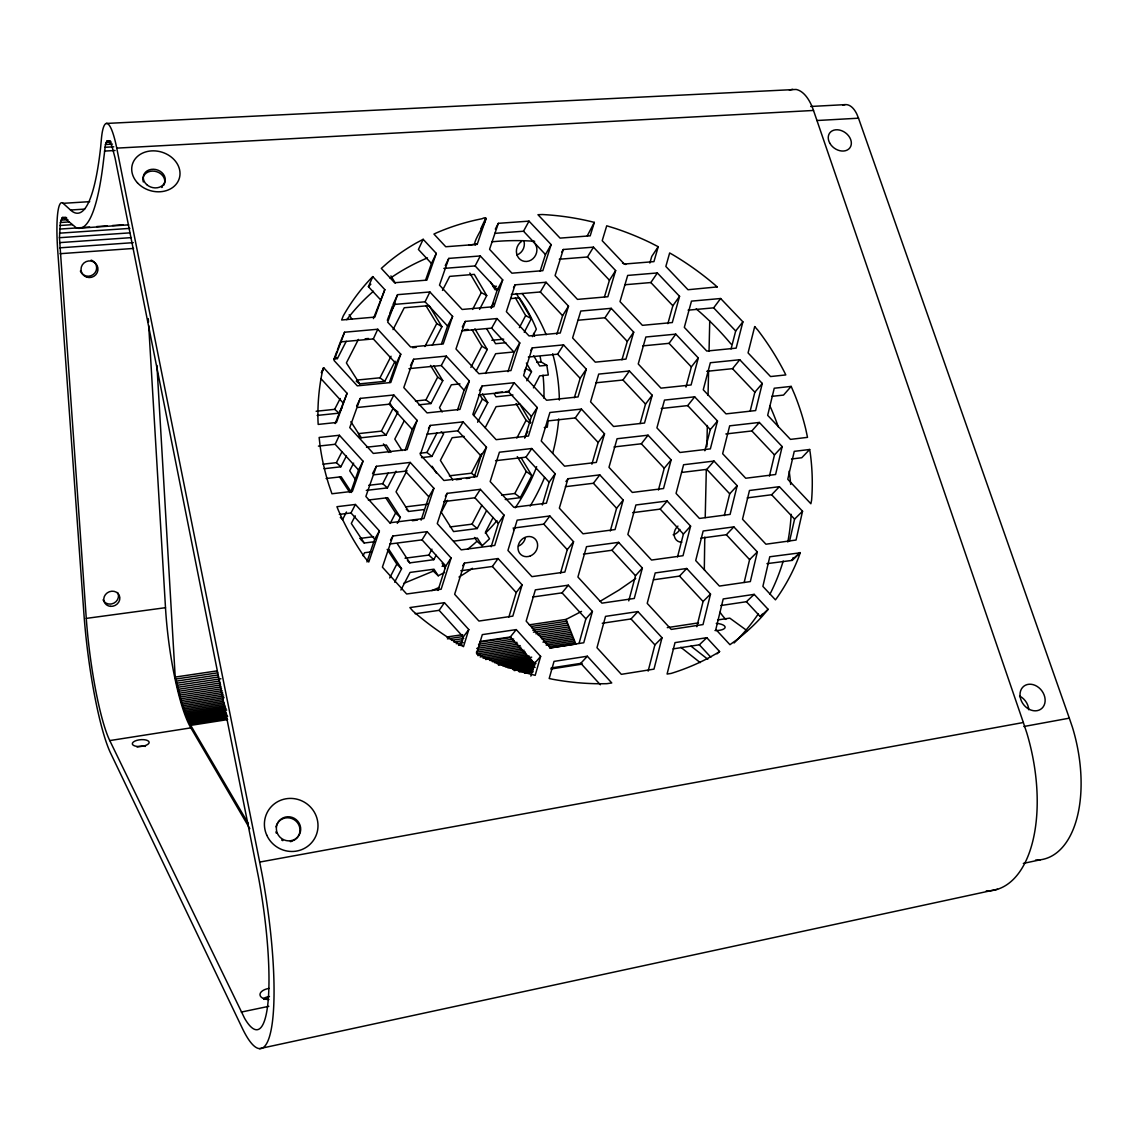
<?xml version="1.0" encoding="UTF-8"?>
<svg xmlns="http://www.w3.org/2000/svg" width="1138" height="1138" viewBox="0 0 1138 1138"><rect width="100%" height="100%" fill="white"/><g stroke="black" fill="none" stroke-linecap="round" stroke-linejoin="round"><path stroke-width="1.5" d="M59.446 237.714L60.414 222.507L62.391 217.5L64.226 217.842L76.445 227.913A303.121 46.63 85.7 0 0 103.615 159.818L105.464 144.498L106.929 141.055L108.793 140.685L111.922 146.02L115.066 157.954L258.625 877.896A130.657 24.823 81.2 0 1 267.999 1002.45A130.657 24.823 81.2 0 1 244.627 1018.354L109.774 740.582A97.968 14.566 82.7 0 1 86.275 618.389L59.446 237.714L129.689 232.877M704.778 537.093L704.322 568.701A64.809 28.493 81.6 0 0 704.593 570.323M705.219 517.605L706.314 469.766M706.854 446.736L707.338 425.484M708.035 395.37L708.604 370.561M709.045 351.073L709.742 320.959M548.203 420.477L547.278 427.177L544.277 427.518M802.546 511.247L796.045 540.038L765.931 544.206L742.517 519.227L749.473 490.492L779.388 486.68L802.546 511.247L794.58 519.113L789.601 540.977M757.325 551.944L750.34 581.575L719.415 586.07L695.702 560.565L703.156 531.005L733.854 526.88L757.325 551.944L749.601 559.597L744.167 582.485M782.176 446.58L775.59 474.503L745.717 478.245L722.644 453.706L729.671 425.84L759.345 422.44L782.176 446.58L774.48 454.901L769.43 476.125M323.263 367.887L322.381 371.514A258.938 221.739 35.2 0 0 317.986 420.719L318.185 424.417L336.45 422.483L347.062 393.307L323.789 367.83L321.243 372.638M710.51 594.079L703.014 624.577L671.249 629.414L647.209 603.368L655.204 572.94L686.726 568.488L710.51 594.079L703.071 601.49L696.826 626.725M737.168 485.684L730.098 514.404L699.443 518.444L676.057 493.408L683.582 464.745L714.024 461.061L737.168 485.684L729.714 493.807L724.309 515.628M762.289 383.463L755.632 410.562L726.016 413.876L703.256 389.779L710.34 362.738L739.771 359.736L762.289 383.463L754.85 392.212L750.269 410.733M662.017 637.721L653.98 669.13L621.334 674.336L596.981 647.721L605.53 616.369L637.92 611.575L662.017 637.721L654.891 644.876L648.134 671.136M690.581 526.14L683.013 555.7L651.533 560.052L627.849 534.49L635.9 504.988L667.153 501.005L690.581 526.14L683.412 534.049L677.537 556.88M717.495 421.032L710.354 448.884L679.969 452.483L656.911 427.888L664.492 400.092L694.678 396.835L717.495 421.032L710.297 429.609L704.849 450.776M742.886 321.841L736.144 348.143L706.769 351.059L684.322 327.374L691.477 301.129L720.653 298.512L742.886 321.841L735.689 330.987L731.051 348.968M628.759 600.878L635.502 575.7L642.358 568.033L618.617 542.357L586.511 546.667L577.919 577.037L601.917 603.154L634.264 598.46L642.358 568.033M658.418 490.037L664.236 468.259L671.15 459.88L648.048 435.185L617.066 438.742L608.972 467.334L632.33 492.441L663.525 488.529L671.15 459.88M685.958 387.076L691.349 366.934L698.291 357.929L675.787 334.145L645.858 337.004L638.233 363.975L660.965 388.143L691.093 384.957L698.291 357.929M579.057 643.397L585.885 618.83L592.414 611.419L568.346 585.188L535.358 589.854L526.169 621.135L550.493 647.835L583.751 642.757L592.414 611.419M610.267 531.048L616.597 508.259L623.197 500.08L599.797 474.887L567.99 478.728L565.927 481.53M640.111 423.564L645.531 404.075L652.202 395.242L629.414 370.988L598.702 374.103L590.565 401.828L613.581 426.494L644.521 423.023L652.202 395.242M667.864 323.661L672.843 305.738L679.557 296.321L657.351 272.949L627.678 275.424L619.997 301.598L642.415 325.34L672.302 322.552L679.557 296.321M623.197 500.08L615.046 529.568L582.997 533.793L559.341 508.16L567.99 478.728M540.635 656.398L535.187 675.36L525.244 672.729A258.938 221.739 35.2 0 1 485.272 657.807L476.552 653.568L482.327 634.62L516.254 629.599L540.635 656.398L534.462 663.525L530.849 676.086M573.552 541.716L564.846 572.073L531.901 576.639L507.932 550.451L517.15 520.151L549.839 515.983L573.552 541.716L567.265 549.668L560.522 573.111M604.52 433.834L596.312 462.412L564.562 466.182L541.233 441.003L549.91 412.497L581.433 409.083L604.52 433.834L598.147 442.483L591.888 464.204M633.695 332.154L625.971 359.11L595.302 362.154L572.599 337.929L580.778 311.044L611.22 308.327L633.695 332.154L627.266 341.414L621.96 359.836M658.219 246.704L653.937 261.626L624.321 264.044L602.201 240.701L606.725 225.793L615.416 228.482A258.938 221.739 35.2 0 1 650.509 242.764L658.219 246.704L651.747 256.448L649.855 263.034M522.114 584.847L512.811 616.127L478.942 621.049L454.645 594.278L464.489 563.068L498.088 558.545L522.114 584.847L516.183 592.542L508.871 617.052M555.173 473.778L546.411 503.181L513.793 507.278L490.165 481.559L499.411 452.213L531.787 448.514L555.173 473.778L549.128 482.228L542.342 504.945M586.298 369.21L578.047 396.92L546.581 400.249L523.58 375.526L532.299 347.887L563.538 344.885L586.298 369.21L580.152 378.314L574.349 397.745M615.644 270.588L607.863 296.733L577.478 299.394L555.074 275.581L563.296 249.492L593.467 247.159L615.644 270.588L609.442 280.247L604.491 296.833M468.785 629.556L463.507 646.654L459.738 644.592A258.938 221.739 35.2 0 1 412.881 611.021L409.879 607.564L444.432 602.685L468.785 629.556L463.251 636.981L460.62 645.474M504.063 515.144L494.731 545.429L461.189 549.853L437.248 523.594L447.106 493.366L480.378 489.34L504.063 515.144L498.373 523.366L491.147 546.766M537.25 407.532L528.459 436.039L496.14 439.666L472.853 414.431L482.128 385.995L514.191 382.724L537.25 407.532L531.432 416.465L524.732 438.116M568.502 306.15L560.223 333.021L529.042 335.938L506.367 311.656L515.101 284.841L546.055 282.252L568.502 306.15L562.599 315.681L556.838 334.33M594.335 222.394L590.195 235.836L560.067 238.112L537.975 214.712L542.328 214.527A258.938 221.739 35.2 0 1 591.305 221.611L594.335 222.394L587.322 235.722M437.974 590.451L445.797 565.984L451.103 558.004L427.12 531.645L392.894 536.012L390.505 540.123M474.276 476.993L481.018 455.94L486.481 447.22L463.138 421.871L430.178 425.441L428.514 428.429M507.975 371.685L514.177 352.296L519.767 342.936L497.036 318.555L465.257 321.4L462.313 326.876M540.166 271.072L545.458 254.528L551.148 244.613L529.014 221.128L498.316 223.333L495.315 229.122M451.103 558.004L441.146 589.214L406.65 593.993L382.396 567.151L392.894 536.012M486.481 447.22L477.106 476.552L443.905 480.492L420.306 454.716L430.178 425.441M519.767 342.936L510.948 370.561L478.927 373.748L455.968 348.968L465.257 321.4M551.148 244.613L542.826 270.673L511.915 273.191L489.553 249.322L498.316 223.333M421.088 520.151L428.813 496.822L433.891 488.316L410.249 462.426L376.365 466.31L372.553 473.593M457.49 410.121L464.091 390.192L469.325 380.988L446.309 356.109L413.677 359.238L410.491 365.511M491.175 308.284L497.334 289.692L502.712 279.905L480.293 255.95L448.799 258.397L445.271 265.552M433.891 488.316L423.919 518.515L389.765 522.797L365.867 496.467L376.365 466.31M469.325 380.988L459.937 409.41L427.049 412.895L403.791 387.589L413.677 359.238M502.712 279.905L493.864 306.691L462.142 309.465L439.496 285.112L448.799 258.397M366.934 561.944L374.715 539.17L379.395 530.905L355.426 504.461L336.933 506.695L338.185 509.838A258.938 221.739 35.2 0 0 365.255 558.132L368.769 562.03L379.395 530.905M405.071 450.392L412.241 429.396L417.12 420.391L393.805 394.986L360.262 398.4L356.607 406.11M441.601 343.505L447.575 326.051L452.611 316.407L429.908 291.968L397.575 294.671L393.008 304.543L425.086 301.798L447.575 326.051M475.257 245.068C470.833 242.479 494.447 212.28 482.085 218.724A258.938 221.739 35.2 0 0 436.964 232.664L433.934 234.072L445.755 246.747L477.192 244.371L486.068 218.396M417.12 420.391L407.12 449.652L373.321 453.436L349.764 427.604L360.262 398.4M452.611 316.407L443.208 343.961L410.619 347.005L387.688 322.154L397.575 294.671M350.917 491.616L358.555 470.008L363.022 461.203L339.409 435.257L319.138 437.461L320.119 446.181A258.938 221.739 35.2 0 0 328.797 484.575L331.94 493.764L352.396 491.346L363.022 461.203M389.452 382.468L396.095 363.662L400.761 354.188L377.773 329.238L344.558 332.225L341.073 340.305M425.484 280.403L431.458 263.475L436.295 253.404L423.151 239.307L416.095 243.091A258.938 221.739 35.2 0 0 387.546 262.878L381.315 268.397L394.601 282.736L426.878 280.119L436.295 253.404M400.761 354.188L390.761 382.524L357.289 385.853L334.06 360.49L344.558 332.225M800.227 552.812L798.833 556.766A258.938 221.739 35.2 0 1 777.112 597.621L775.447 599.84L762.887 586.397L769.772 556.766L800.227 552.812L792.19 560.394L766.941 563.651M792.19 560.394L793.158 557.634M387.333 320.304L389.111 315.354M389.708 313.704L392.454 306.065M335.169 423.564L347.062 393.307M373.406 318.612L384.815 289.635L372.78 276.619L370.689 278.696A258.938 221.739 35.2 0 0 343.192 316.037L341.656 319.991L374.815 317.089L384.815 289.635M333.989 359.139L336.876 351.358M337.46 349.779L340.376 341.926L373.321 338.925L396.095 363.662M536.652 466.637L535.102 470.719A190.729 176.532 -50.3 0 1 517.477 504.475L515.187 507.833M321.769 372.581L323.789 367.83M380.348 299.55L368.413 286.648L372.78 276.619M373.321 338.925L377.773 329.238M423.151 239.307L418.428 249.478L431.458 263.475M318.412 446.11L335.169 444.275L339.409 435.257M425.086 301.798L429.908 291.968M357.631 407.461L389.153 404.203L393.805 394.986M485.784 218.098L480.89 228.582M333.989 358.925L337.403 358.598L346.237 341.315M358.413 339.409L346.379 362.908L359.693 383.847L384.772 381.358L395.114 361.215M316.136 411.259L334.657 409.339L340.191 398.528M317.146 415.427L339.152 413.137L342.339 406.92M389.822 314.287L395.441 303.32M393.037 329.622L404.246 307.758L429.182 305.61L441.914 326.691L432.369 345.241M323.036 464.176L336.393 462.668L341.884 451.971M356.706 380.092L379.978 377.802L391.045 356.251M324.074 468.714L340.859 466.793L346.393 456.025M353.634 463.123L349.693 470.791L355.298 479.368M442.469 290.389L449.681 276.378L474.29 274.372L486.737 295.553L479.582 309.408M358.399 433.635L381.344 431.146L393.108 408.3L390.348 403.919M424.915 346.535L436.764 323.519L425.882 305.553M346.478 512L342.552 519.611L340.333 517.392M358.939 435.797L361.244 437.76L386.109 435.043L397.959 412.041L393.108 408.3M355.212 515.855L351.301 523.452L364.26 543.025L374.758 541.688M404.26 420.733L394.786 439.097L402.084 450.591M368.684 485.314L382.695 483.664L388.143 473.109M415.455 400.989L425.925 399.907L437.675 377.119L430.491 365.398M472.611 309.422L481.289 292.594L469.795 273.049M366.294 490.393L387.432 487.889L396.052 471.189M418.684 404.844L430.961 403.563L442.796 380.633L433.777 365.895M362.994 555.742L364.544 552.741L371.529 551.83M406.991 470.577L396.038 491.787L408.713 511.446L424.246 509.525M491.218 307.601L493.593 302.993M390.206 523.409L395.611 512.954L385.668 497.605M419.993 453.223L426.921 452.44L437.02 432.881M470.89 367.403L481.858 346.208L472.213 330.034M397.29 523.366L400.405 517.349L387.674 497.704L368.328 500.037M421.487 457.618L431.928 456.423L443.678 433.72L441.131 431.8M476.21 370.846L487.263 349.494L474.916 328.797M485.4 373.477L495.642 353.719L514.433 351.912M443.863 268.412L475.115 265.922L480.293 255.95M387.176 549.37L396.835 564.078L392.454 572.542A143.232 62.96 -66.9 0 0 389.708 577.948M473.863 415.47L482.412 398.983L479.809 394.673M519.397 327.63L525.656 315.553L515.386 297.843M394.644 582.158L401.586 568.772L388.968 549.554M477.604 422.226L487.775 402.596L482.526 393.919M524.234 332.31L531.332 318.626L516.325 293.476M400.903 590.039L410.036 572.428L433.976 569.199L438.244 575.785L444.574 572.442M447.49 500.307L441.274 512.256L453.55 531.574L477.235 528.544L486.481 510.791M485.158 427.746L496.097 406.664L519.824 404.146L530.834 422.625M532.442 336.649L536.339 329.152L534.704 325.169A190.729 176.532 -50.3 0 0 521.56 301.001L519.284 297.843L510.678 298.583M405.028 558.217L428.87 555.074L431.928 549.17M449.354 475.812L471.388 473.209L481.417 453.906M524.319 371.344L525.87 368.342L531.503 371.756L526.809 380.775M407.432 560.55L409.836 562.869L433.806 559.683L436.124 555.23M533.438 387.873L539.682 375.867L548.288 374.999L546.837 365.284L541.119 361.927L536.837 362.353M450.15 526.937L472.028 524.149L481.858 505.258M516.837 438.087L526.083 420.32L516.097 403.592M524.689 437.447L527.79 431.487M493.124 517.491L485.428 532.257L489.525 538.786L482.171 545.742L476.95 541.247L474.546 537.435M501.531 495.13L514.817 493.494L526.297 471.502L517.278 456.623M505.244 499.525L520.294 497.662L531.844 475.542L520.991 457.561M339.309 514.39L350.988 512.954L355.426 504.461M408.898 368.655L441.288 365.511L446.309 356.109M494.746 233.347L523.508 231.227L529.014 221.128M373.463 474.859L405.384 471.16L410.249 462.426M513.537 287.63L515.101 284.841M461.872 330.831L491.659 328.114L497.036 318.555M479.439 390.562L482.128 385.995M561.646 252.323L563.296 249.492M426.921 434.204L457.889 430.804L463.138 421.871M511.332 294.443L540.351 291.968L546.055 282.252M559.27 259.236L587.464 256.989L593.467 247.159M530.664 350.547L532.299 347.887M478.543 394.957L508.601 391.842L514.191 382.724M445.371 496.182L447.106 493.366M389.808 544.007L422.042 539.853L427.12 531.645M528.331 357.033L557.606 354.174L563.538 344.885M443.649 501.602L474.916 497.775L480.378 489.34M578.132 320.219L604.989 317.758L611.22 308.327M495.542 460.691L525.969 457.163L531.787 448.514M624.847 284.756L650.836 282.537L657.351 272.949M462.682 565.714L464.489 563.068M415.142 613.752L439.126 610.338L444.432 602.685M547.478 420.975L575.287 417.931L581.433 409.083M595.857 382.809L622.955 380.007L629.414 370.988M460.819 570.75L492.384 566.468L498.088 558.545M642.828 345.881L669.044 343.335L675.787 334.145M513.053 528.103L543.779 524.134L549.839 515.983M688.092 310.176L713.654 307.843L720.653 298.512M565.344 486.694L593.396 483.266L599.797 474.887M614.008 446.95L641.348 443.777L648.048 435.185M661.249 408.499L687.693 405.597L694.678 396.835M480.023 641.476L510.308 636.967L516.254 629.599M706.741 371.329L732.516 368.669L739.771 359.736M532.755 597.009L562.044 592.841L568.346 585.188M583.481 554.106L611.974 550.251L618.617 542.357M720.795 605.544L746.414 601.718L760.241 616.554L762.232 614.207M768.136 609.328L762.574 615.9A258.938 221.739 35.2 0 1 736.499 639.969L729.942 644.691L715.83 629.456L723.213 598.944L754.195 594.363L768.136 609.328L760.241 616.554M632.628 512.669L660.196 509.113L667.153 501.005M681.605 472.455L706.798 469.368L714.024 461.061M725.845 433.962L751.848 430.946L759.345 422.44M791.18 386.394L774.238 388.229L767.666 415.342L790.455 439.382L807.511 437.362L805.818 429.41A258.938 221.739 35.2 0 0 794.722 394.658L791.18 386.394L783.527 395.085L771.749 396.365M587.35 656.228L554.035 661.391L549.185 678.518L552.499 679.23A258.938 221.739 35.2 0 0 606.867 683.682L611.775 682.956L587.35 656.228L580.793 663.312L600.366 684.763M602.258 623.24L631.021 618.944L637.92 611.575M653.44 579.811L679.514 576.098L686.726 568.488M700.965 538.174L726.357 534.732L733.854 526.88M809.673 449.482L794.253 451.345L787.766 479.283L810.868 503.75L811.593 500.222A258.938 221.739 35.2 0 0 810.242 453.009L809.673 449.482L801.764 457.746L791.55 458.984M747.168 497.889L771.635 494.746L779.388 486.68M485.329 533.281L488.529 530.066A189.434 175.579 -50.3 0 0 496.979 520.621M368.413 286.648L370.846 284.216M673.027 648.902L699.344 644.791L706.812 637.693L719.586 651.505L717.054 653.838M746.414 601.718L754.195 594.363M791.906 560.095L799.943 552.499M476.95 541.247L474.816 543.21A189.434 175.579 -50.3 0 1 467.519 549.27M635.701 578.46L618.887 590.11L599.982 601.376M719.586 651.505L716.485 653.468A258.938 221.739 35.2 0 1 671.079 673.44L667.081 674.052L675.005 642.629L706.812 637.693M442.099 566.383L444.062 565.287M581.546 611.419L566.098 619.399L529.284 624.833M438.244 575.785L433.322 571.12L403.62 583.424M259.549 1048.653L997.528 889.247M1023.332 863.401L1040.274 859.802M241.313 1012.066L268.824 1006.319M1023.873 726.513L1069.322 718.163L1072.451 727.338A109.348 59.332 76.4 0 1 1035.537 860.086M259.677 862.078L262.138 874.61A149.434 28.407 81.2 0 1 272.38 1022.194A149.434 28.407 81.2 0 1 242.238 1028.098L110.642 753.2A111.993 16.657 82.7 0 1 83.928 613.979L57.739 250.829A58.095 8.805 84.3 0 1 63.131 203.332L70.513 210.018A286.691 44.069 85.6 0 0 100.656 147.172L101.438 138.594A53.799 9.36 84.8 0 1 116.745 148.125L259.677 862.078L1023.346 722.516L1026.846 733.085A130.145 67.498 76.8 0 1 986.205 890.954M156.93 365.44L175.209 677.067L181.568 702.402L188.552 721.264L227.059 715.261M514.148 670.581L535.144 667.309M188.552 721.264L189.093 722.374L227.643 716.357M518.473 671.022L532.484 668.845M189.093 722.374L189.633 723.427L226.462 717.68M519.298 671.975L533.324 669.784M189.633 723.427L190.174 724.422L227.031 718.661M523.636 672.316L532.413 670.936M551.219 667.935L581.546 663.255M190.174 724.422L190.715 725.361L227.6 719.6M524.462 673.155L533.253 671.776M550.806 669.03L582.428 664.08M109.774 740.582L190.857 727.865L249.805 828.649M184.754 712.075L225.153 705.859M497.363 663.952L530.735 658.817M185.295 713.54L225.537 707.324M498.501 665.232L531.745 660.097M185.835 714.949L226.106 708.718M502.783 665.986L532.556 661.377M186.376 716.314L226.69 710.069M505.329 666.953L535.13 662.344M186.917 717.623L225.509 711.648M507.889 667.878L535.941 663.525M187.471 718.889L226.078 712.886M512.2 668.475L535.016 664.933M188.012 720.098L226.661 714.095M513.01 669.571L534.092 666.299M182.08 704.109L224.086 697.708M483.095 658.219L525.087 651.818M549.597 648.077L575.842 644.08L566.098 619.399M182.621 705.788L222.892 699.642M485.57 659.499L525.856 653.354M183.147 707.423L223.446 701.264M489.824 660.481L526.624 654.848M183.673 709.017L224.015 702.829M492.327 661.676L529.156 656.029M184.214 710.567L224.584 704.365M494.831 662.842L531.688 657.167M179.505 695.147L221.554 688.803M477.419 650.211L517.719 644.122M544.007 640.168L572.044 635.929M180.003 697.011L222.095 690.652M476.338 652.216L520.18 645.587M542.968 642.145L572.784 637.636M180.515 698.846L222.635 692.459M477.035 653.923L520.891 647.266M545.458 643.553L573.524 639.3M181.042 700.638L223.176 694.237M477.732 655.588L521.617 648.93M546.197 645.189L574.292 640.922M667.281 627.621L698.533 622.87M717.623 619.968L729.771 618.119L746.969 630.594M181.568 702.402L223.717 695.987M480.193 656.953L524.12 650.267M548.715 646.526L575.06 642.515M177.044 685.304L220.928 678.76M456.196 643.695L463.223 642.657M533.452 632.187L568.573 626.953M177.514 687.338L219.677 681.036M458.571 645.346L462.085 644.819M479.653 642.202L511.275 637.465M535.856 633.795L569.242 628.816M178.012 689.329L220.189 683.013M478.529 644.321L513.679 639.058M538.288 635.374L569.91 630.637M178.495 691.307L220.701 684.962M479.183 646.156L514.348 640.879M540.721 636.924L570.607 632.429M178.993 693.241L221.028 686.911M476.751 648.432L517.022 642.373M541.546 638.674L571.319 634.193M175.209 677.067L217.273 670.865M446.893 636.981L462.668 634.663M175.636 679.059L217.714 672.843M447.419 638.859L463.209 636.526M531.588 626.412L566.653 621.234M176.091 681.164L218.197 674.934M451.502 640.324L463.778 638.503M532.2 628.361L567.279 623.169M176.561 683.255L218.681 676.996M453.849 642.031L462.625 640.722M532.812 630.296L567.919 625.075M86.275 618.389L165.494 607.692L148.708 325.71M453.692 541.147L477.334 538.075L482.171 545.742M359.708 538.459L373.605 536.681M412.369 520.72L417.532 520.066M405.583 506.879L427.902 504.148M456.182 479.724L461.288 479.112M466.409 478.501L469.823 478.102M326.094 478.515L341.187 476.779L351.5 492.484M366.493 447.22L386.365 445.029L390.946 452.199M464.133 436.395L452.127 437.732L440.392 460.378L452.768 480.122M495.656 392.695L502.413 391.998M505.784 391.643L509.155 391.301M512.982 395.028L496.012 396.792L494.276 393.904M459.98 383.919L451.331 384.8L439.496 407.674L442.17 411.999M546.837 365.284L539.668 365.995L533.722 355.81M412.596 347.687L416.124 347.36M491.801 340.276L503.707 339.167M505.827 342.723L495.556 343.69L486.78 328.882M365.142 338.797L368.513 338.498M464.46 329.75L467.946 329.423M493.024 286.534L496.438 286.25M498.529 289.45L495.101 289.735L490.677 282.167M60.086 253.703L133.559 248.44M59.517 242.636L131.411 237.614M59.731 247.842L133.274 242.65M59.489 233.176L129.86 228.382M60.414 222.507L69.262 221.91M59.987 225.495L72.348 224.67M59.674 229.079L89.632 227.059M96.687 226.576L107.271 225.865M112.548 225.509L123.132 224.798M81.211 228.041L128.694 224.84M62.391 217.5L65.876 217.273M61.623 218.468L66.858 218.126M60.968 220.146L67.924 219.691M63.131 203.332L89.731 201.654M70.513 210.018L84.681 209.108M104.44 151.084L115.052 150.501M816.899 120.528L858.507 118.196L1069.322 718.163M106.147 142.406L111.396 142.122M810.669 106.474L845.079 104.639M105.464 144.498L112.449 144.113M104.909 147.271L113.772 146.802M116.745 148.125L813.514 110.457L1023.346 722.516M106.929 141.055L110.443 140.87M106.275 123.445L796.102 89.461A47.398 22.788 88.2 0 1 813.514 110.457M525.656 315.553L531.332 318.626M481.289 292.594L486.737 295.553M481.858 346.208L487.263 349.494M436.764 323.519L441.914 326.691M526.083 420.32L530.28 423.108M482.412 398.983L487.775 402.596M437.675 377.119L442.796 380.633M526.297 471.502L531.844 475.542M425.925 399.907L430.961 403.563M379.978 377.802L384.772 381.358M514.817 493.494L520.294 497.662M335.155 356.877L337.403 358.598M356.208 381.159L359.693 383.847M471.388 473.209L475.328 476.267M691.036 646.156L707.793 659.258M680.766 647.252L700.24 662.629M426.921 452.44L431.928 456.423M381.344 431.146L386.109 435.043M472.028 524.149L477.235 528.544M334.657 409.339L339.152 413.137M382.695 483.664L387.432 487.889M406.294 509.269L408.713 511.446M395.611 512.954L400.405 517.349M336.393 462.668L340.859 466.793M428.87 555.074L433.806 559.683M396.835 564.078L401.586 568.772M360.846 539.597L364.26 543.025M713.654 307.843L735.689 330.987M650.836 282.537L672.843 305.738M732.516 368.669L754.85 392.212M587.464 256.989L609.442 280.247M669.044 343.335L691.349 366.934M751.848 430.946L774.48 454.901M523.508 231.227L545.458 254.528M604.989 317.758L627.266 341.414M687.693 405.597L710.297 429.609M771.635 494.746L794.58 519.113M540.351 291.968L562.599 315.681M622.955 380.007L645.531 404.075M706.798 469.368L729.714 493.807M475.115 265.922L497.334 289.692M557.606 354.174L580.152 378.314M641.348 443.777L664.236 468.259M726.357 534.732L749.601 559.597M491.659 328.114L514.177 352.296M575.287 417.931L598.147 442.483M660.196 509.113L683.412 534.049M508.601 391.842L531.432 416.465M593.396 483.266L616.597 508.259M679.514 576.098L703.071 601.49M441.288 365.511L464.091 390.192M525.969 457.163L549.128 482.228M611.974 550.251L635.502 575.7M699.344 644.791L710.837 657.238M457.889 430.804L481.018 455.94M543.779 524.134L567.265 549.668M631.021 618.944L654.891 644.876M389.153 404.203L412.241 429.396M474.916 497.775L498.373 523.366M562.044 592.841L585.885 618.83M320.902 378.598L342.808 402.596M405.384 471.16L428.813 496.822M492.384 566.468L516.183 592.542M335.169 444.275L358.555 470.008M422.042 539.853L445.797 565.984M510.308 636.967L534.462 663.525M350.988 512.954L374.715 539.17M439.126 610.338L463.251 636.981M339.522 476.836L349.779 492.47M432.369 569.669L433.322 571.12M397.276 543.637L409.836 562.869M350.874 421.672L361.244 437.76M442.141 563.338L445.456 568.474M383.435 443.92L388.897 452.483M432.099 466.253L436.537 473.294M349.167 314.785L351.855 319.067M390.917 275.908L395.284 283.063M526.382 363.036L531.503 371.756M190.715 725.361L248.226 823.414M858.507 118.196L856.9 114.255A29.147 14.68 88.6 0 0 842.945 105.165M540.209 356.919L541.119 361.927M148.281 318.626L148.495 322.168M789.431 90.258A47.398 22.788 88.2 0 1 792.731 89.347M93.444 261.37A8.464 8.293 -13.3 0 1 93.273 274.528A8.464 8.293 -13.3 0 1 80.357 271.1M91.14 260.118A8.464 8.293 -13.3 0 1 92.719 260.872M117.612 592.528A8.165 7.425 -26.6 0 1 113.843 603.168A8.165 7.425 -26.6 0 1 103.046 599.868M137.044 746.997A8.435 3.414 -5.3 0 1 145.436 746.386M263.888 999.377A21.437 11.394 -5.4 0 1 268.17 998.495M263.561 998.467A10.726 5.662 -5.4 0 1 269.45 996.504M725.845 619.442A64.809 28.493 81.6 0 1 720.027 612.244M679.87 529.369A9.659 8.265 -55.7 0 1 673.155 534.775M716.271 623.368A10.029 3.613 1.9 0 1 725.105 627.451A10.029 3.613 1.9 0 1 714.977 630.537M681.861 542.229A9.758 8.322 -55.7 0 1 674.393 536.439A9.758 8.322 -55.7 0 1 677.921 526.097M1019.563 696.043A14.083 11.337 52.8 0 1 1028.738 709.756M190.857 727.865A96.559 18.052 82.6 0 1 165.494 607.692M268.981 999.577A10.74 5.633 -5.3 0 1 259.976 994.584A10.74 5.633 -5.3 0 1 269.066 988.41M758.278 613.937A253.034 218.382 35.2 0 1 734.067 642.984M346.763 319.678A253.034 218.382 35.2 0 1 373.449 291.243M390.163 278.284A253.034 218.382 35.2 0 1 427.461 257.899M468.7 245.282A253.034 218.382 35.2 0 1 476.95 243.774M492 241.797A253.034 218.382 35.2 0 1 534.647 241.299M622.514 263.077A253.034 218.382 35.2 0 1 625.758 264.5M696.2 308.867A253.034 218.382 35.2 0 1 731.065 344.089M769.971 406.038A253.034 218.382 35.2 0 1 778.264 426.793M789.16 471.146A253.034 218.382 35.2 0 1 790.682 484.447M791.166 514.291A253.034 218.382 35.2 0 1 787.809 542.001M783.186 561.048A253.034 218.382 35.2 0 1 769.9 594.278M275.979 826.885A12.262 11.935 35 0 1 293.988 819.573A12.262 11.935 35 0 1 295.937 838.99M294.941 839.744A12.262 11.935 35 0 1 293.874 840.399M292.736 840.939A12.262 11.935 35 0 1 290.318 841.651M282.821 840.641A12.262 11.935 35 0 1 281.683 840.029M276.25 833.13A12.262 11.935 35 0 1 275.922 831.892M143.317 181.98A11.11 9.147 16.4 0 1 154.796 171.241A11.11 9.147 16.4 0 1 163.73 185.295M162.535 186.845A11.11 9.147 16.4 0 1 161.781 187.5M531.773 240.701A11.096 10.1 -66.7 0 1 534.533 256.96A11.096 10.1 -66.7 0 1 518.814 258.155A11.096 10.1 -66.7 0 1 521.489 241.469M525.272 538.231A10.427 9.204 -51 0 1 518.459 546.098M524.006 241.256A10.939 9.986 -67 0 1 516.922 254.969M533.551 333.377A189.434 175.579 -50.3 0 1 534.561 336.265M543.025 375.142A189.434 175.579 -50.3 0 1 543.936 398.286M522.1 293.533A192.934 178.125 -50.4 0 1 546.169 334.728M552.698 353.79A192.934 178.125 -50.4 0 1 559.355 400.05M558.715 418.94A192.934 178.125 -50.4 0 1 552.698 453.28M544.547 477.491A192.934 178.125 -50.4 0 1 530.123 506.154M515.457 527.335A192.934 178.125 -50.4 0 1 513.451 529.853M472.426 568.275A192.934 178.125 -50.4 0 1 458.984 577.037M439.154 587.421A192.934 178.125 -50.4 0 1 431.828 590.579M754.693 326.592L748.064 352.908L770.54 376.55L785.803 374.928L784.495 372.24A258.938 221.739 35.2 0 0 757.808 330.091L754.693 326.592M717.196 286.918L687.992 289.735L665.844 266.448L669.656 252.963L672.871 254.784A258.938 221.739 35.2 0 1 714.251 284.315L717.196 286.918M144.085 745.931L140.643 746.471A8.45 3.386 -5.3 0 1 132.691 744.693L132.349 744.024A8.45 3.386 -5.3 0 1 139.078 739.871A8.45 3.386 -5.3 0 1 148.765 741.435A8.45 3.386 -5.3 0 1 144.085 745.931M1020.174 696.869A14.282 11.437 52.6 0 0 1040.559 709.358A14.282 11.437 52.6 0 0 1037.003 686.342A14.282 11.437 52.6 0 0 1020.174 696.869M829.858 143.288A12.518 9.488 36.2 0 0 849.873 147.84A12.518 9.488 36.2 0 0 839.645 130.088A12.518 9.488 36.2 0 0 829.858 143.288M86.559 277.075A8.492 8.322 -13.9 0 0 97.854 267.757A8.492 8.322 -13.9 0 0 84.07 262.878A8.492 8.322 -13.9 0 0 86.559 277.075M110.614 606.355A8.194 7.44 -26.7 0 0 119.291 595.459A8.194 7.44 -26.7 0 0 105.507 594.52A8.194 7.44 -26.7 0 0 110.614 606.355M266.719 835.093A27.056 26.288 35 0 0 312.893 841.11A27.056 26.288 35 0 0 294.002 798.634A27.056 26.288 35 0 0 266.719 835.093M277.388 833.386A12.29 11.949 35 0 0 298.355 836.188A12.29 11.949 35 0 0 289.849 816.856A12.29 11.949 35 0 0 277.388 833.386M137.47 182.834A24.481 20.086 16.6 0 0 178.623 180.231A24.481 20.086 16.6 0 0 151.496 150.899A24.481 20.086 16.6 0 0 137.47 182.834M146.674 184.584A11.124 9.147 16.5 0 0 164.939 181.739A11.124 9.147 16.5 0 0 151.212 169.391A11.124 9.147 16.5 0 0 146.674 184.584M530.365 555.927A10.569 9.289 -51 0 0 534.732 538.615A10.569 9.289 -51 0 0 518.316 545.244A10.569 9.289 -51 0 0 530.365 555.927"/></g></svg>
